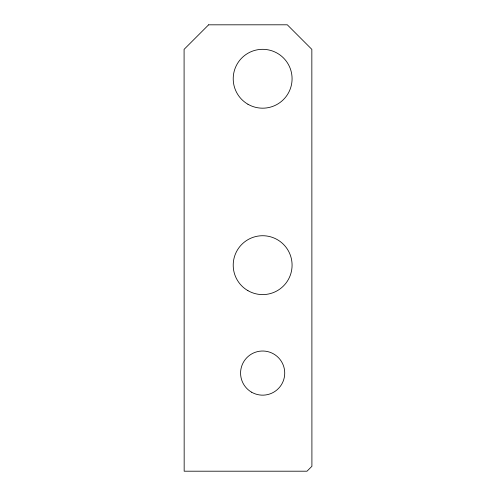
<?xml version="1.0" encoding="UTF-8"?>
<svg xmlns="http://www.w3.org/2000/svg" width="496" height="496" viewBox="0 0 496 496"><rect width="100%" height="100%" fill="white"/><g stroke="black" fill="none" stroke-linecap="round" stroke-linejoin="round"><path stroke-width="0.74" d="M208.618 24.825L184.09 49.364L184.165 471.2L307.005 471.2L311.91 466.296L311.841 49.364L287.308 24.8L208.618 24.825M251.615 392.206A22.078 22.078 0 0 0 284.729 373.091A22.078 22.078 0 0 0 251.615 353.97A22.078 22.078 0 0 0 251.615 392.206M247.932 290.656A29.431 29.431 0 0 0 292.082 265.168A29.431 29.431 0 0 0 247.932 239.673A29.431 29.431 0 0 0 247.932 290.656M247.932 104.241A29.431 29.431 0 0 0 292.082 78.752A29.431 29.431 0 0 0 247.932 53.264A29.431 29.431 0 0 0 247.932 104.241"/></g></svg>
